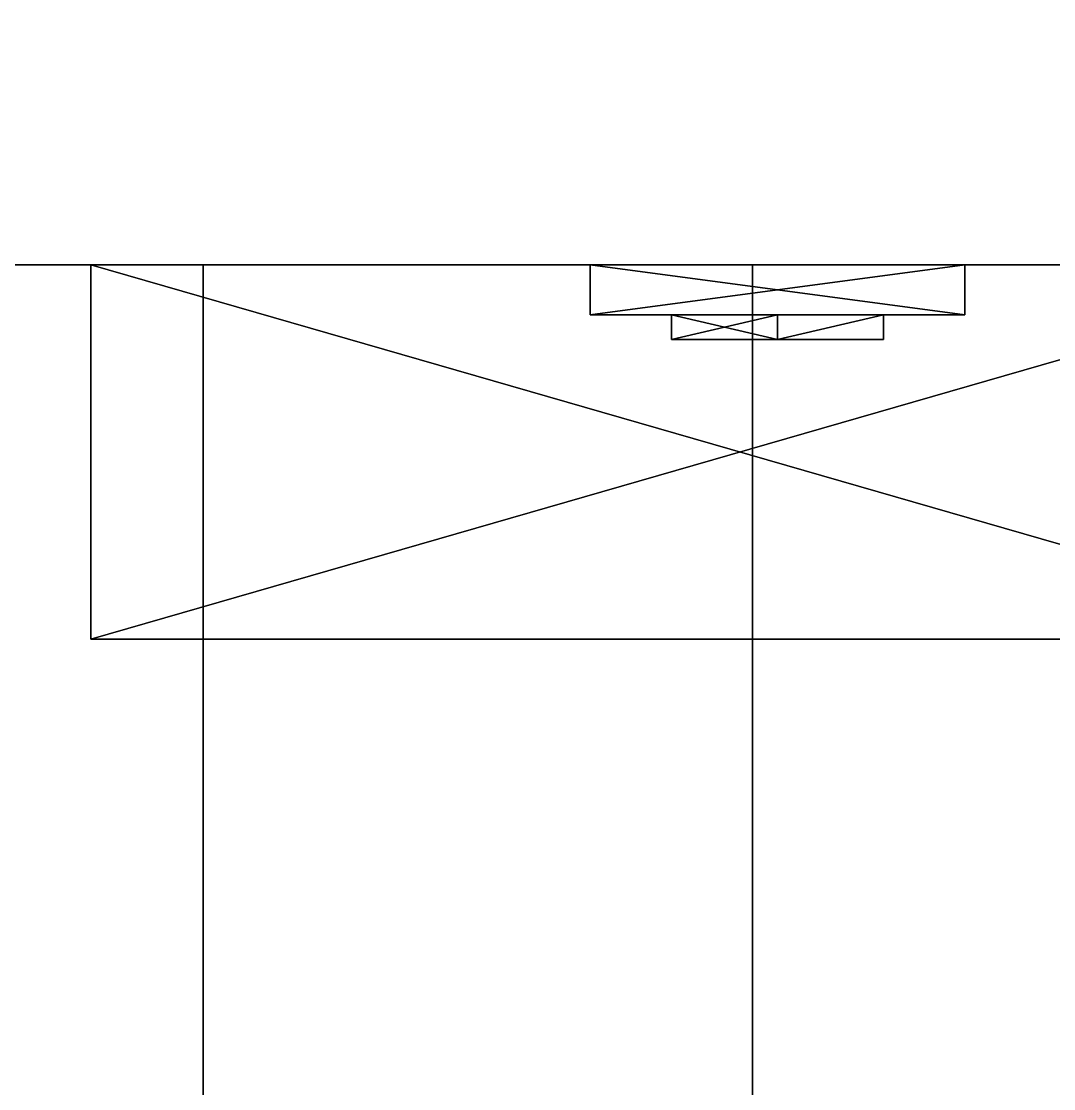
# Model space of a CAD drawing. Extents: x -100 to 4856, y -100 to 4830.
# Drawn here: x 502.72 to 544.06, y 3003 to 3045.75 of the extents above; entities that cross this region are included whole.
import ezdxf

# ---------------------------------------------------------------- set-up
doc = ezdxf.new("R2010")
doc.units = 0
for name, color, linetype in [('LAYER0', 7, 'CONTINUOUS'), ('LAYER145', 7, 'CONTINUOUS'), ('LAYER149', 7, 'CONTINUOUS'), ('LAYER153', 7, 'CONTINUOUS'), ('LAYER162', 7, 'CONTINUOUS'), ('LAYER202', 7, 'CONTINUOUS'), ('LAYER230', 7, 'CONTINUOUS'), ('LAYER351', 253, 'CONTINUOUS'), ('LAYER353', 253, 'CONTINUOUS'), ('LAYER355', 253, 'CONTINUOUS'), ('LAYER357', 253, 'CONTINUOUS'), ('LAYER359', 253, 'CONTINUOUS')]:
    doc.layers.add(name, color=color, linetype=linetype)

msp = doc.modelspace()

# ---------------------------------------------------------------- linework, layer by layer
at = {"layer": 'LAYER0', "invisible_edges": 1}
for points in [[(4856, 4830, -5), (-100, -100, -5), (-100, 4830, -5), (4856, 4830, -5)], [(-100, -100, -5), (4856, 4830, -5), (4856, -100, -5), (-100, -100, -5)], [(4856, -100), (-100, 4830), (-100, -100), (4856, -100)], [(-100, 4830), (4856, -100), (4856, 4830), (-100, 4830)]]:
    msp.add_3dface(points, dxfattribs=at)
at = {"layer": 'LAYER145', "invisible_edges": 1}
for points in [[(20, 3036), (570, 3054), (570, 3036), (20, 3036)], [(570, 3054), (20, 3036), (20, 3054), (570, 3054)], [(20, 3054, 2540), (570, 3036, 2540), (570, 3054, 2540), (20, 3054, 2540)], [(570, 3036, 2540), (20, 3054, 2540), (20, 3036, 2540), (570, 3036, 2540)], [(570, 3036, 2540), (20, 3036), (570, 3036), (570, 3036, 2540)], [(20, 3036), (570, 3036, 2540), (20, 3036, 2540), (20, 3036)]]:
    msp.add_3dface(points, dxfattribs=at)
at = {"layer": 'LAYER149', "invisible_edges": 1}
for points in [[(20, 3036, 80), (570, 2256, 80), (20, 2256, 80), (20, 3036, 80)], [(570, 2256, 80), (20, 3036, 80), (570, 3036, 80), (570, 2256, 80)], [(20, 3036, 80), (570, 3036, 98), (570, 3036, 80), (20, 3036, 80)], [(570, 3036, 98), (20, 3036, 80), (20, 3036, 98), (570, 3036, 98)], [(570, 3036, 98), (20, 2256, 98), (570, 2256, 98), (570, 3036, 98)], [(20, 2256, 98), (570, 3036, 98), (20, 3036, 98), (20, 2256, 98)]]:
    msp.add_3dface(points, dxfattribs=at)
at = {"layer": 'LAYER153', "invisible_edges": 1}
for points in [[(532, 3036, 80), (532, 2256), (532, 2256, 80), (532, 3036, 80)], [(532, 2256), (532, 3036, 80), (532, 3036), (532, 2256)], [(550, 3036), (532, 2256), (532, 3036), (550, 3036)], [(532, 2256), (550, 3036), (550, 2256), (532, 2256)], [(532, 3036, 80), (550, 3036), (532, 3036), (532, 3036, 80)], [(550, 3036), (532, 3036, 80), (550, 3036, 80), (550, 3036)], [(550, 2256, 80), (532, 3036, 80), (532, 2256, 80), (550, 2256, 80)], [(532, 3036, 80), (550, 2256, 80), (550, 3036, 80), (532, 3036, 80)]]:
    msp.add_3dface(points, dxfattribs=at)
at = {"layer": 'LAYER162', "invisible_edges": 1}
for points in [[(20, 2256, 2539), (570, 3036, 2539), (20, 3036, 2539), (20, 2256, 2539)], [(570, 3036, 2539), (20, 2256, 2539), (570, 2256, 2539), (570, 3036, 2539)], [(20, 3036, 2521), (570, 3036, 2539), (570, 3036, 2521), (20, 3036, 2521)], [(570, 3036, 2539), (20, 3036, 2521), (20, 3036, 2539), (570, 3036, 2539)], [(570, 2256, 2521), (20, 3036, 2521), (570, 3036, 2521), (570, 2256, 2521)], [(20, 3036, 2521), (570, 2256, 2521), (20, 2256, 2521), (20, 3036, 2521)]]:
    msp.add_3dface(points, dxfattribs=at)
at = {"layer": 'LAYER202', "invisible_edges": 1}
for points in [[(44.6, 2256, 1984), (510, 3036, 1984), (44.6, 3036, 1984), (44.6, 2256, 1984)], [(510, 3036, 1984), (44.6, 2256, 1984), (510, 2256, 1984), (510, 3036, 1984)], [(44.6, 3036, 1966), (510, 3036, 1984), (510, 3036, 1966), (44.6, 3036, 1966)], [(510, 3036, 1984), (44.6, 3036, 1966), (44.6, 3036, 1984), (510, 3036, 1984)], [(510, 2256, 1966), (44.6, 3036, 1966), (510, 3036, 1966), (510, 2256, 1966)], [(44.6, 3036, 1966), (510, 2256, 1966), (44.6, 2256, 1966), (44.6, 3036, 1966)], [(510, 2256, 1966), (510, 3036, 1984), (510, 2256, 1984), (510, 2256, 1966)], [(510, 3036, 1984), (510, 2256, 1966), (510, 3036, 1966), (510, 3036, 1984)]]:
    msp.add_3dface(points, dxfattribs=at)
at = {"layer": 'LAYER230', "invisible_edges": 1}
for points in [[(44.6, 2256, 866), (510, 3036, 866), (44.6, 3036, 866), (44.6, 2256, 866)], [(510, 3036, 866), (44.6, 2256, 866), (510, 2256, 866), (510, 3036, 866)], [(44.6, 3036, 848), (510, 3036, 866), (510, 3036, 848), (44.6, 3036, 848)], [(510, 3036, 866), (44.6, 3036, 848), (44.6, 3036, 866), (510, 3036, 866)], [(510, 2256, 848), (44.6, 3036, 848), (510, 3036, 848), (510, 2256, 848)], [(44.6, 3036, 848), (510, 2256, 848), (44.6, 2256, 848), (44.6, 3036, 848)], [(510, 2256, 848), (510, 3036, 866), (510, 2256, 866), (510, 2256, 848)], [(510, 3036, 866), (510, 2256, 848), (510, 3036, 848), (510, 3036, 866)]]:
    msp.add_3dface(points, dxfattribs=at)
at = {"layer": 'LAYER351'}
for points in [[(557.5, 3036, 176.2174), (557.5, 3021, 176.2174), (505.5, 3036, 176.2174), (557.5, 3036, 176.2174)], [(505.5, 3036, 176.2174), (557.5, 3021, 176.2174), (505.5, 3021, 176.2174), (505.5, 3036, 176.2174)], [(505.5, 3036, 176.2174), (505.5, 3021, 176.2174), (505.5, 3036, 189.7826), (505.5, 3036, 176.2174)], [(505.5, 3036, 189.7826), (505.5, 3021, 176.2174), (505.5, 3021, 189.7826), (505.5, 3036, 189.7826)], [(505.5, 3036, 189.7826), (505.5, 3021, 189.7826), (557.5, 3036, 189.7826), (505.5, 3036, 189.7826)], [(557.5, 3036, 189.7826), (505.5, 3021, 189.7826), (557.5, 3021, 189.7826), (557.5, 3036, 189.7826)], [(540.5, 3034, 209), (540.5, 3036, 209), (525.5, 3036, 209), (540.5, 3034, 209)], [(540.5, 3034, 209), (525.5, 3036, 209), (525.5, 3034, 209), (540.5, 3034, 209)], [(525.5, 3034, 209), (525.5, 3036, 209), (525.5, 3036, 157), (525.5, 3034, 209)], [(525.5, 3034, 209), (525.5, 3036, 157), (525.5, 3034, 157), (525.5, 3034, 209)], [(525.5, 3034, 157), (525.5, 3036, 157), (540.5, 3036, 157), (525.5, 3034, 157)], [(525.5, 3034, 157), (540.5, 3036, 157), (540.5, 3034, 157), (525.5, 3034, 157)], [(540.5, 3036, 157), (540.5, 3036, 209), (540.5, 3034, 209), (540.5, 3036, 157)], [(540.5, 3036, 157), (540.5, 3034, 209), (540.5, 3034, 157), (540.5, 3036, 157)], [(540.5, 3034, 157), (540.5, 3034, 209), (525.5, 3034, 209), (540.5, 3034, 157)], [(540.5, 3034, 157), (525.5, 3034, 209), (525.5, 3034, 157), (540.5, 3034, 157)], [(533, 3033, 196.2939), (528.76, 3033, 201.087), (533, 3034, 196.2939), (533, 3033, 196.2939)], [(533, 3034, 196.2939), (528.76, 3033, 201.087), (528.76, 3034, 201.087), (533, 3034, 196.2939)], [(528.76, 3033, 201.087), (533, 3033, 205.88), (528.76, 3034, 201.087), (528.76, 3033, 201.087)], [(528.76, 3034, 201.087), (533, 3033, 205.88), (533, 3034, 205.88), (528.76, 3034, 201.087)], [(533, 3034, 205.88), (528.76, 3034, 201.087), (533, 3034, 196.2939), (533, 3034, 205.88)], [(533, 3033, 160.12), (528.76, 3033, 164.913), (533, 3034, 160.12), (533, 3033, 160.12)], [(533, 3034, 160.12), (528.76, 3033, 164.913), (528.76, 3034, 164.913), (533, 3034, 160.12)], [(528.76, 3033, 164.913), (533, 3033, 169.7061), (528.76, 3034, 164.913), (528.76, 3033, 164.913)], [(528.76, 3034, 164.913), (533, 3033, 169.7061), (533, 3034, 169.7061), (528.76, 3034, 164.913)], [(533, 3034, 169.7061), (528.76, 3034, 164.913), (533, 3034, 160.12), (533, 3034, 169.7061)], [(537.24, 3033, 201.087), (533, 3033, 196.2939), (537.24, 3034, 201.087), (537.24, 3033, 201.087)], [(537.24, 3034, 201.087), (533, 3033, 196.2939), (533, 3034, 196.2939), (537.24, 3034, 201.087)], [(533, 3034, 205.88), (533, 3034, 196.2939), (537.24, 3034, 201.087), (533, 3034, 205.88)], [(533, 3034, 205.88), (533, 3033, 205.88), (537.24, 3034, 201.087), (533, 3034, 205.88)], [(537.24, 3034, 201.087), (533, 3033, 205.88), (537.24, 3033, 201.087), (537.24, 3034, 201.087)], [(537.24, 3033, 164.913), (533, 3033, 160.12), (537.24, 3034, 164.913), (537.24, 3033, 164.913)], [(537.24, 3034, 164.913), (533, 3033, 160.12), (533, 3034, 160.12), (537.24, 3034, 164.913)], [(533, 3034, 169.7061), (533, 3034, 160.12), (537.24, 3034, 164.913), (533, 3034, 169.7061)], [(533, 3034, 169.7061), (533, 3033, 169.7061), (537.24, 3034, 164.913), (533, 3034, 169.7061)], [(537.24, 3034, 164.913), (533, 3033, 169.7061), (537.24, 3033, 164.913), (537.24, 3034, 164.913)], [(533, 3033, 205.88), (528.76, 3033, 201.087), (537.24, 3033, 201.087), (533, 3033, 205.88)], [(537.24, 3033, 201.087), (528.76, 3033, 201.087), (533, 3033, 196.2939), (537.24, 3033, 201.087)], [(533, 3033, 169.7061), (528.76, 3033, 164.913), (537.24, 3033, 164.913), (533, 3033, 169.7061)], [(537.24, 3033, 164.913), (528.76, 3033, 164.913), (533, 3033, 160.12), (537.24, 3033, 164.913)], [(557.5, 3021, 176.2174), (557.5, 3021, 189.7826), (505.5, 3021, 176.2174), (557.5, 3021, 176.2174)], [(505.5, 3021, 176.2174), (557.5, 3021, 189.7826), (505.5, 3021, 189.7826), (505.5, 3021, 176.2174)]]:
    msp.add_3dface(points, dxfattribs=at)
at = {"layer": 'LAYER353'}
for points in [[(557.5, 3036, 739.7174), (557.5, 3021, 739.7174), (505.5, 3036, 739.7174), (557.5, 3036, 739.7174)], [(505.5, 3036, 739.7174), (557.5, 3021, 739.7174), (505.5, 3021, 739.7174), (505.5, 3036, 739.7174)], [(505.5, 3036, 739.7174), (505.5, 3021, 739.7174), (505.5, 3036, 753.2826), (505.5, 3036, 739.7174)], [(505.5, 3036, 753.2826), (505.5, 3021, 739.7174), (505.5, 3021, 753.2826), (505.5, 3036, 753.2826)], [(505.5, 3036, 753.2826), (505.5, 3021, 753.2826), (557.5, 3036, 753.2826), (505.5, 3036, 753.2826)], [(557.5, 3036, 753.2826), (505.5, 3021, 753.2826), (557.5, 3021, 753.2826), (557.5, 3036, 753.2826)], [(540.5, 3034, 772.5), (540.5, 3036, 772.5), (525.5, 3036, 772.5), (540.5, 3034, 772.5)], [(540.5, 3034, 772.5), (525.5, 3036, 772.5), (525.5, 3034, 772.5), (540.5, 3034, 772.5)], [(525.5, 3034, 772.5), (525.5, 3036, 772.5), (525.5, 3036, 720.5), (525.5, 3034, 772.5)], [(525.5, 3034, 772.5), (525.5, 3036, 720.5), (525.5, 3034, 720.5), (525.5, 3034, 772.5)], [(525.5, 3034, 720.5), (525.5, 3036, 720.5), (540.5, 3036, 720.5), (525.5, 3034, 720.5)], [(525.5, 3034, 720.5), (540.5, 3036, 720.5), (540.5, 3034, 720.5), (525.5, 3034, 720.5)], [(540.5, 3036, 720.5), (540.5, 3036, 772.5), (540.5, 3034, 772.5), (540.5, 3036, 720.5)], [(540.5, 3036, 720.5), (540.5, 3034, 772.5), (540.5, 3034, 720.5), (540.5, 3036, 720.5)], [(540.5, 3034, 720.5), (540.5, 3034, 772.5), (525.5, 3034, 772.5), (540.5, 3034, 720.5)], [(540.5, 3034, 720.5), (525.5, 3034, 772.5), (525.5, 3034, 720.5), (540.5, 3034, 720.5)], [(533, 3033, 759.7939), (528.76, 3033, 764.587), (533, 3034, 759.7939), (533, 3033, 759.7939)], [(533, 3034, 759.7939), (528.76, 3033, 764.587), (528.76, 3034, 764.587), (533, 3034, 759.7939)], [(528.76, 3033, 764.587), (533, 3033, 769.38), (528.76, 3034, 764.587), (528.76, 3033, 764.587)], [(528.76, 3034, 764.587), (533, 3033, 769.38), (533, 3034, 769.38), (528.76, 3034, 764.587)], [(533, 3034, 769.38), (528.76, 3034, 764.587), (533, 3034, 759.7939), (533, 3034, 769.38)], [(533, 3033, 723.62), (528.76, 3033, 728.413), (533, 3034, 723.62), (533, 3033, 723.62)], [(533, 3034, 723.62), (528.76, 3033, 728.413), (528.76, 3034, 728.413), (533, 3034, 723.62)], [(528.76, 3033, 728.413), (533, 3033, 733.2061), (528.76, 3034, 728.413), (528.76, 3033, 728.413)], [(528.76, 3034, 728.413), (533, 3033, 733.2061), (533, 3034, 733.2061), (528.76, 3034, 728.413)], [(533, 3034, 733.2061), (528.76, 3034, 728.413), (533, 3034, 723.62), (533, 3034, 733.2061)], [(537.24, 3033, 764.587), (533, 3033, 759.7939), (537.24, 3034, 764.587), (537.24, 3033, 764.587)], [(537.24, 3034, 764.587), (533, 3033, 759.7939), (533, 3034, 759.7939), (537.24, 3034, 764.587)], [(533, 3034, 769.38), (533, 3034, 759.7939), (537.24, 3034, 764.587), (533, 3034, 769.38)], [(533, 3034, 769.38), (533, 3033, 769.38), (537.24, 3034, 764.587), (533, 3034, 769.38)], [(537.24, 3034, 764.587), (533, 3033, 769.38), (537.24, 3033, 764.587), (537.24, 3034, 764.587)], [(537.24, 3033, 728.413), (533, 3033, 723.62), (537.24, 3034, 728.413), (537.24, 3033, 728.413)], [(537.24, 3034, 728.413), (533, 3033, 723.62), (533, 3034, 723.62), (537.24, 3034, 728.413)], [(533, 3034, 733.2061), (533, 3034, 723.62), (537.24, 3034, 728.413), (533, 3034, 733.2061)], [(533, 3034, 733.2061), (533, 3033, 733.2061), (537.24, 3034, 728.413), (533, 3034, 733.2061)], [(537.24, 3034, 728.413), (533, 3033, 733.2061), (537.24, 3033, 728.413), (537.24, 3034, 728.413)], [(533, 3033, 769.38), (528.76, 3033, 764.587), (537.24, 3033, 764.587), (533, 3033, 769.38)], [(537.24, 3033, 764.587), (528.76, 3033, 764.587), (533, 3033, 759.7939), (537.24, 3033, 764.587)], [(533, 3033, 733.2061), (528.76, 3033, 728.413), (537.24, 3033, 728.413), (533, 3033, 733.2061)], [(537.24, 3033, 728.413), (528.76, 3033, 728.413), (533, 3033, 723.62), (537.24, 3033, 728.413)], [(557.5, 3021, 739.7174), (557.5, 3021, 753.2826), (505.5, 3021, 739.7174), (557.5, 3021, 739.7174)], [(505.5, 3021, 739.7174), (557.5, 3021, 753.2826), (505.5, 3021, 753.2826), (505.5, 3021, 739.7174)]]:
    msp.add_3dface(points, dxfattribs=at)
at = {"layer": 'LAYER355'}
for points in [[(557.5, 3036, 1303.217), (557.5, 3021, 1303.217), (505.5, 3036, 1303.217), (557.5, 3036, 1303.217)], [(505.5, 3036, 1303.217), (557.5, 3021, 1303.217), (505.5, 3021, 1303.217), (505.5, 3036, 1303.217)], [(505.5, 3036, 1303.217), (505.5, 3021, 1303.217), (505.5, 3036, 1316.783), (505.5, 3036, 1303.217)], [(505.5, 3036, 1316.783), (505.5, 3021, 1303.217), (505.5, 3021, 1316.783), (505.5, 3036, 1316.783)], [(505.5, 3036, 1316.783), (505.5, 3021, 1316.783), (557.5, 3036, 1316.783), (505.5, 3036, 1316.783)], [(557.5, 3036, 1316.783), (505.5, 3021, 1316.783), (557.5, 3021, 1316.783), (557.5, 3036, 1316.783)], [(540.5, 3034, 1336), (540.5, 3036, 1336), (525.5, 3036, 1336), (540.5, 3034, 1336)], [(540.5, 3034, 1336), (525.5, 3036, 1336), (525.5, 3034, 1336), (540.5, 3034, 1336)], [(525.5, 3034, 1336), (525.5, 3036, 1336), (525.5, 3036, 1284), (525.5, 3034, 1336)], [(525.5, 3034, 1336), (525.5, 3036, 1284), (525.5, 3034, 1284), (525.5, 3034, 1336)], [(525.5, 3034, 1284), (525.5, 3036, 1284), (540.5, 3036, 1284), (525.5, 3034, 1284)], [(525.5, 3034, 1284), (540.5, 3036, 1284), (540.5, 3034, 1284), (525.5, 3034, 1284)], [(540.5, 3036, 1284), (540.5, 3036, 1336), (540.5, 3034, 1336), (540.5, 3036, 1284)], [(540.5, 3036, 1284), (540.5, 3034, 1336), (540.5, 3034, 1284), (540.5, 3036, 1284)], [(540.5, 3034, 1284), (540.5, 3034, 1336), (525.5, 3034, 1336), (540.5, 3034, 1284)], [(540.5, 3034, 1284), (525.5, 3034, 1336), (525.5, 3034, 1284), (540.5, 3034, 1284)], [(533, 3033, 1323.294), (528.76, 3033, 1328.087), (533, 3034, 1323.294), (533, 3033, 1323.294)], [(533, 3034, 1323.294), (528.76, 3033, 1328.087), (528.76, 3034, 1328.087), (533, 3034, 1323.294)], [(528.76, 3033, 1328.087), (533, 3033, 1332.88), (528.76, 3034, 1328.087), (528.76, 3033, 1328.087)], [(528.76, 3034, 1328.087), (533, 3033, 1332.88), (533, 3034, 1332.88), (528.76, 3034, 1328.087)], [(533, 3034, 1332.88), (528.76, 3034, 1328.087), (533, 3034, 1323.294), (533, 3034, 1332.88)], [(533, 3033, 1287.12), (528.76, 3033, 1291.913), (533, 3034, 1287.12), (533, 3033, 1287.12)], [(533, 3034, 1287.12), (528.76, 3033, 1291.913), (528.76, 3034, 1291.913), (533, 3034, 1287.12)], [(528.76, 3033, 1291.913), (533, 3033, 1296.706), (528.76, 3034, 1291.913), (528.76, 3033, 1291.913)], [(528.76, 3034, 1291.913), (533, 3033, 1296.706), (533, 3034, 1296.706), (528.76, 3034, 1291.913)], [(533, 3034, 1296.706), (528.76, 3034, 1291.913), (533, 3034, 1287.12), (533, 3034, 1296.706)], [(537.24, 3033, 1328.087), (533, 3033, 1323.294), (537.24, 3034, 1328.087), (537.24, 3033, 1328.087)], [(537.24, 3034, 1328.087), (533, 3033, 1323.294), (533, 3034, 1323.294), (537.24, 3034, 1328.087)], [(533, 3034, 1332.88), (533, 3034, 1323.294), (537.24, 3034, 1328.087), (533, 3034, 1332.88)], [(533, 3034, 1332.88), (533, 3033, 1332.88), (537.24, 3034, 1328.087), (533, 3034, 1332.88)], [(537.24, 3034, 1328.087), (533, 3033, 1332.88), (537.24, 3033, 1328.087), (537.24, 3034, 1328.087)], [(537.24, 3033, 1291.913), (533, 3033, 1287.12), (537.24, 3034, 1291.913), (537.24, 3033, 1291.913)], [(537.24, 3034, 1291.913), (533, 3033, 1287.12), (533, 3034, 1287.12), (537.24, 3034, 1291.913)], [(533, 3034, 1296.706), (533, 3034, 1287.12), (537.24, 3034, 1291.913), (533, 3034, 1296.706)], [(533, 3034, 1296.706), (533, 3033, 1296.706), (537.24, 3034, 1291.913), (533, 3034, 1296.706)], [(537.24, 3034, 1291.913), (533, 3033, 1296.706), (537.24, 3033, 1291.913), (537.24, 3034, 1291.913)], [(533, 3033, 1332.88), (528.76, 3033, 1328.087), (537.24, 3033, 1328.087), (533, 3033, 1332.88)], [(537.24, 3033, 1328.087), (528.76, 3033, 1328.087), (533, 3033, 1323.294), (537.24, 3033, 1328.087)], [(533, 3033, 1296.706), (528.76, 3033, 1291.913), (537.24, 3033, 1291.913), (533, 3033, 1296.706)], [(537.24, 3033, 1291.913), (528.76, 3033, 1291.913), (533, 3033, 1287.12), (537.24, 3033, 1291.913)], [(557.5, 3021, 1303.217), (557.5, 3021, 1316.783), (505.5, 3021, 1303.217), (557.5, 3021, 1303.217)], [(505.5, 3021, 1303.217), (557.5, 3021, 1316.783), (505.5, 3021, 1316.783), (505.5, 3021, 1303.217)]]:
    msp.add_3dface(points, dxfattribs=at)
at = {"layer": 'LAYER357'}
for points in [[(557.5, 3036, 1866.717), (557.5, 3021, 1866.717), (505.5, 3036, 1866.717), (557.5, 3036, 1866.717)], [(505.5, 3036, 1866.717), (557.5, 3021, 1866.717), (505.5, 3021, 1866.717), (505.5, 3036, 1866.717)], [(505.5, 3036, 1866.717), (505.5, 3021, 1866.717), (505.5, 3036, 1880.283), (505.5, 3036, 1866.717)], [(505.5, 3036, 1880.283), (505.5, 3021, 1866.717), (505.5, 3021, 1880.283), (505.5, 3036, 1880.283)], [(505.5, 3036, 1880.283), (505.5, 3021, 1880.283), (557.5, 3036, 1880.283), (505.5, 3036, 1880.283)], [(557.5, 3036, 1880.283), (505.5, 3021, 1880.283), (557.5, 3021, 1880.283), (557.5, 3036, 1880.283)], [(540.5, 3034, 1899.5), (540.5, 3036, 1899.5), (525.5, 3036, 1899.5), (540.5, 3034, 1899.5)], [(540.5, 3034, 1899.5), (525.5, 3036, 1899.5), (525.5, 3034, 1899.5), (540.5, 3034, 1899.5)], [(525.5, 3034, 1899.5), (525.5, 3036, 1899.5), (525.5, 3036, 1847.5), (525.5, 3034, 1899.5)], [(525.5, 3034, 1899.5), (525.5, 3036, 1847.5), (525.5, 3034, 1847.5), (525.5, 3034, 1899.5)], [(525.5, 3034, 1847.5), (525.5, 3036, 1847.5), (540.5, 3036, 1847.5), (525.5, 3034, 1847.5)], [(525.5, 3034, 1847.5), (540.5, 3036, 1847.5), (540.5, 3034, 1847.5), (525.5, 3034, 1847.5)], [(540.5, 3036, 1847.5), (540.5, 3036, 1899.5), (540.5, 3034, 1899.5), (540.5, 3036, 1847.5)], [(540.5, 3036, 1847.5), (540.5, 3034, 1899.5), (540.5, 3034, 1847.5), (540.5, 3036, 1847.5)], [(540.5, 3034, 1847.5), (540.5, 3034, 1899.5), (525.5, 3034, 1899.5), (540.5, 3034, 1847.5)], [(540.5, 3034, 1847.5), (525.5, 3034, 1899.5), (525.5, 3034, 1847.5), (540.5, 3034, 1847.5)], [(533, 3033, 1886.794), (528.76, 3033, 1891.587), (533, 3034, 1886.794), (533, 3033, 1886.794)], [(533, 3034, 1886.794), (528.76, 3033, 1891.587), (528.76, 3034, 1891.587), (533, 3034, 1886.794)], [(528.76, 3033, 1891.587), (533, 3033, 1896.38), (528.76, 3034, 1891.587), (528.76, 3033, 1891.587)], [(528.76, 3034, 1891.587), (533, 3033, 1896.38), (533, 3034, 1896.38), (528.76, 3034, 1891.587)], [(533, 3034, 1896.38), (528.76, 3034, 1891.587), (533, 3034, 1886.794), (533, 3034, 1896.38)], [(533, 3033, 1850.62), (528.76, 3033, 1855.413), (533, 3034, 1850.62), (533, 3033, 1850.62)], [(533, 3034, 1850.62), (528.76, 3033, 1855.413), (528.76, 3034, 1855.413), (533, 3034, 1850.62)], [(528.76, 3033, 1855.413), (533, 3033, 1860.206), (528.76, 3034, 1855.413), (528.76, 3033, 1855.413)], [(528.76, 3034, 1855.413), (533, 3033, 1860.206), (533, 3034, 1860.206), (528.76, 3034, 1855.413)], [(533, 3034, 1860.206), (528.76, 3034, 1855.413), (533, 3034, 1850.62), (533, 3034, 1860.206)], [(537.24, 3033, 1891.587), (533, 3033, 1886.794), (537.24, 3034, 1891.587), (537.24, 3033, 1891.587)], [(537.24, 3034, 1891.587), (533, 3033, 1886.794), (533, 3034, 1886.794), (537.24, 3034, 1891.587)], [(533, 3034, 1896.38), (533, 3034, 1886.794), (537.24, 3034, 1891.587), (533, 3034, 1896.38)], [(533, 3034, 1896.38), (533, 3033, 1896.38), (537.24, 3034, 1891.587), (533, 3034, 1896.38)], [(537.24, 3034, 1891.587), (533, 3033, 1896.38), (537.24, 3033, 1891.587), (537.24, 3034, 1891.587)], [(537.24, 3033, 1855.413), (533, 3033, 1850.62), (537.24, 3034, 1855.413), (537.24, 3033, 1855.413)], [(537.24, 3034, 1855.413), (533, 3033, 1850.62), (533, 3034, 1850.62), (537.24, 3034, 1855.413)], [(533, 3034, 1860.206), (533, 3034, 1850.62), (537.24, 3034, 1855.413), (533, 3034, 1860.206)], [(533, 3034, 1860.206), (533, 3033, 1860.206), (537.24, 3034, 1855.413), (533, 3034, 1860.206)], [(537.24, 3034, 1855.413), (533, 3033, 1860.206), (537.24, 3033, 1855.413), (537.24, 3034, 1855.413)], [(533, 3033, 1896.38), (528.76, 3033, 1891.587), (537.24, 3033, 1891.587), (533, 3033, 1896.38)], [(537.24, 3033, 1891.587), (528.76, 3033, 1891.587), (533, 3033, 1886.794), (537.24, 3033, 1891.587)], [(533, 3033, 1860.206), (528.76, 3033, 1855.413), (537.24, 3033, 1855.413), (533, 3033, 1860.206)], [(537.24, 3033, 1855.413), (528.76, 3033, 1855.413), (533, 3033, 1850.62), (537.24, 3033, 1855.413)], [(557.5, 3021, 1866.717), (557.5, 3021, 1880.283), (505.5, 3021, 1866.717), (557.5, 3021, 1866.717)], [(505.5, 3021, 1866.717), (557.5, 3021, 1880.283), (505.5, 3021, 1880.283), (505.5, 3021, 1866.717)]]:
    msp.add_3dface(points, dxfattribs=at)
at = {"layer": 'LAYER359'}
for points in [[(557.5, 3036, 2430.217), (557.5, 3021, 2430.217), (505.5, 3036, 2430.217), (557.5, 3036, 2430.217)], [(505.5, 3036, 2430.217), (557.5, 3021, 2430.217), (505.5, 3021, 2430.217), (505.5, 3036, 2430.217)], [(505.5, 3036, 2430.217), (505.5, 3021, 2430.217), (505.5, 3036, 2443.783), (505.5, 3036, 2430.217)], [(505.5, 3036, 2443.783), (505.5, 3021, 2430.217), (505.5, 3021, 2443.783), (505.5, 3036, 2443.783)], [(505.5, 3036, 2443.783), (505.5, 3021, 2443.783), (557.5, 3036, 2443.783), (505.5, 3036, 2443.783)], [(557.5, 3036, 2443.783), (505.5, 3021, 2443.783), (557.5, 3021, 2443.783), (557.5, 3036, 2443.783)], [(540.5, 3034, 2463), (540.5, 3036, 2463), (525.5, 3036, 2463), (540.5, 3034, 2463)], [(540.5, 3034, 2463), (525.5, 3036, 2463), (525.5, 3034, 2463), (540.5, 3034, 2463)], [(525.5, 3034, 2463), (525.5, 3036, 2463), (525.5, 3036, 2411), (525.5, 3034, 2463)], [(525.5, 3034, 2463), (525.5, 3036, 2411), (525.5, 3034, 2411), (525.5, 3034, 2463)], [(525.5, 3034, 2411), (525.5, 3036, 2411), (540.5, 3036, 2411), (525.5, 3034, 2411)], [(525.5, 3034, 2411), (540.5, 3036, 2411), (540.5, 3034, 2411), (525.5, 3034, 2411)], [(540.5, 3036, 2411), (540.5, 3036, 2463), (540.5, 3034, 2463), (540.5, 3036, 2411)], [(540.5, 3036, 2411), (540.5, 3034, 2463), (540.5, 3034, 2411), (540.5, 3036, 2411)], [(540.5, 3034, 2411), (540.5, 3034, 2463), (525.5, 3034, 2463), (540.5, 3034, 2411)], [(540.5, 3034, 2411), (525.5, 3034, 2463), (525.5, 3034, 2411), (540.5, 3034, 2411)], [(533, 3033, 2450.294), (528.76, 3033, 2455.087), (533, 3034, 2450.294), (533, 3033, 2450.294)], [(533, 3034, 2450.294), (528.76, 3033, 2455.087), (528.76, 3034, 2455.087), (533, 3034, 2450.294)], [(528.76, 3033, 2455.087), (533, 3033, 2459.88), (528.76, 3034, 2455.087), (528.76, 3033, 2455.087)], [(528.76, 3034, 2455.087), (533, 3033, 2459.88), (533, 3034, 2459.88), (528.76, 3034, 2455.087)], [(533, 3034, 2459.88), (528.76, 3034, 2455.087), (533, 3034, 2450.294), (533, 3034, 2459.88)], [(533, 3033, 2414.12), (528.76, 3033, 2418.913), (533, 3034, 2414.12), (533, 3033, 2414.12)], [(533, 3034, 2414.12), (528.76, 3033, 2418.913), (528.76, 3034, 2418.913), (533, 3034, 2414.12)], [(528.76, 3033, 2418.913), (533, 3033, 2423.706), (528.76, 3034, 2418.913), (528.76, 3033, 2418.913)], [(528.76, 3034, 2418.913), (533, 3033, 2423.706), (533, 3034, 2423.706), (528.76, 3034, 2418.913)], [(533, 3034, 2423.706), (528.76, 3034, 2418.913), (533, 3034, 2414.12), (533, 3034, 2423.706)], [(537.24, 3033, 2455.087), (533, 3033, 2450.294), (537.24, 3034, 2455.087), (537.24, 3033, 2455.087)], [(537.24, 3034, 2455.087), (533, 3033, 2450.294), (533, 3034, 2450.294), (537.24, 3034, 2455.087)], [(533, 3034, 2459.88), (533, 3034, 2450.294), (537.24, 3034, 2455.087), (533, 3034, 2459.88)], [(533, 3034, 2459.88), (533, 3033, 2459.88), (537.24, 3034, 2455.087), (533, 3034, 2459.88)], [(537.24, 3034, 2455.087), (533, 3033, 2459.88), (537.24, 3033, 2455.087), (537.24, 3034, 2455.087)], [(537.24, 3033, 2418.913), (533, 3033, 2414.12), (537.24, 3034, 2418.913), (537.24, 3033, 2418.913)], [(537.24, 3034, 2418.913), (533, 3033, 2414.12), (533, 3034, 2414.12), (537.24, 3034, 2418.913)], [(533, 3034, 2423.706), (533, 3034, 2414.12), (537.24, 3034, 2418.913), (533, 3034, 2423.706)], [(533, 3034, 2423.706), (533, 3033, 2423.706), (537.24, 3034, 2418.913), (533, 3034, 2423.706)], [(537.24, 3034, 2418.913), (533, 3033, 2423.706), (537.24, 3033, 2418.913), (537.24, 3034, 2418.913)], [(533, 3033, 2459.88), (528.76, 3033, 2455.087), (537.24, 3033, 2455.087), (533, 3033, 2459.88)], [(537.24, 3033, 2455.087), (528.76, 3033, 2455.087), (533, 3033, 2450.294), (537.24, 3033, 2455.087)], [(533, 3033, 2423.706), (528.76, 3033, 2418.913), (537.24, 3033, 2418.913), (533, 3033, 2423.706)], [(537.24, 3033, 2418.913), (528.76, 3033, 2418.913), (533, 3033, 2414.12), (537.24, 3033, 2418.913)], [(557.5, 3021, 2430.217), (557.5, 3021, 2443.783), (505.5, 3021, 2430.217), (557.5, 3021, 2430.217)], [(505.5, 3021, 2430.217), (557.5, 3021, 2443.783), (505.5, 3021, 2443.783), (505.5, 3021, 2430.217)]]:
    msp.add_3dface(points, dxfattribs=at)

doc.saveas('drawing.dxf')
